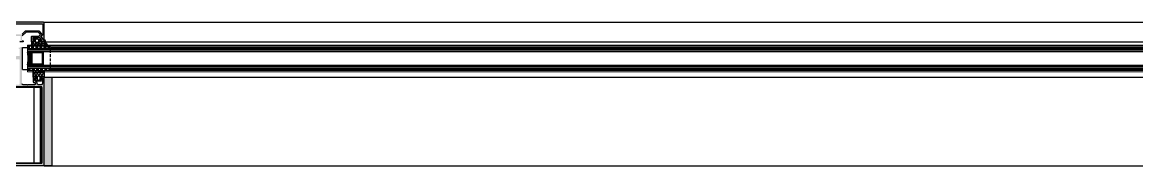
# Model space of a CAD drawing. Header units: millimetres. Extents: x 809 to 8159, y 33 to 4533.
# Drawn here: x 4781.8 to 4882.5, y 3467.1 to 3480.1 of the extents above; entities that cross this region are included whole.
import ezdxf

# ---------------------------------------------------------------- set-up
doc = ezdxf.new("R2010")
doc.units = ezdxf.units.MM
doc.linetypes.add('HIDDEN', pattern=[0.375, 0.25, -0.125])
for name, color, linetype in [('3', 11, 'Continuous'), ('5', 11, 'Continuous'), ('FITILLER', 240, 'Continuous'), ('GORUNUS-TARAMA', 11, 'Continuous')]:
    doc.layers.add(name, color=color, linetype=linetype)
doc.layers.add('cam', color=5, linetype='Continuous', lineweight=0)

# ---------------------------------------------------------------- blocks, each defined once
blk = doc.blocks.new('ajsdfxcvzx')
h = blk.add_hatch(color=256)
edge = h.paths.add_edge_path()
edge.add_arc((36734.93, -5111.39), 0.05, 90, 180, ccw=False)
edge.add_line((36734.93, -5111.34), (36739.57, -5111.34))
edge.add_arc((36739.57, -5111.39), 0.05, 0, 90, ccw=False)
edge.add_line((36739.62, -5111.39), (36739.62, -5112.34))
edge.add_line((36739.62, -5112.34), (36739.49, -5112.46))
edge.add_arc((36739.52, -5112.49), 0.05, 130, 220)
edge.add_line((36739.48, -5112.53), (36739.71, -5112.8))
edge.add_arc((36739.73, -5112.79), 0.02, 220, 360)
edge.add_line((36739.75, -5112.79), (36739.75, -5111.26))
edge.add_arc((36739.7, -5111.26), 0.05, 0, 90)
edge.add_line((36739.7, -5111.21), (36734.8, -5111.21))
edge.add_arc((36734.8, -5111.26), 0.05, 90, 180)
edge.add_line((36734.75, -5111.26), (36734.75, -5112.79))
edge.add_arc((36734.77, -5112.79), 0.02, 180, 320)
edge.add_line((36734.79, -5112.8), (36735.02, -5112.53))
edge.add_arc((36734.98, -5112.49), 0.05, 320, 410)
edge.add_line((36735.01, -5112.46), (36734.88, -5112.34))
edge.add_line((36734.88, -5112.34), (36734.88, -5111.39))
h = blk.add_hatch(color=256)
edge = h.paths.add_edge_path()
edge.add_line((36735.77, -5112.58), (36735.17, -5112.58))
edge.add_line((36735.17, -5112.58), (36734.94, -5112.86))
edge.add_line((36734.94, -5112.86), (36735.14, -5112.86))
edge.add_line((36735.14, -5112.86), (36735.14, -5112.93))
edge.add_arc((36735.09, -5112.93), 0.05, -90, 0, ccw=False)
edge.add_line((36735.09, -5112.98), (36734.76, -5112.98))
edge.add_line((36734.76, -5112.98), (36734.76, -5112.88))
edge.add_line((36734.76, -5112.88), (36735.05, -5112.52))
edge.add_arc((36735.02, -5112.49), 0.05, 320, 410)
edge.add_line((36735.05, -5112.45), (36734.96, -5112.38))
edge.add_arc((36734.99, -5112.34), 0.05, 140, 230, ccw=False)
edge.add_line((36734.95, -5112.31), (36735.21, -5112))
edge.add_arc((36735.25, -5112.03), 0.05, 90, 140, ccw=False)
edge.add_line((36735.25, -5111.98), (36736.43, -5111.98))
edge.add_arc((36736.43, -5112.03), 0.05, 45, 90, ccw=False)
edge.add_line((36736.46, -5112), (36736.64, -5112.18))
edge.add_line((36736.64, -5112.18), (36736.64, -5112.22))
edge.add_line((36736.64, -5112.22), (36736.68, -5112.22))
edge.add_line((36736.68, -5112.22), (36736.74, -5112.27))
edge.add_arc((36736.77, -5112.24), 0.05, 225, 270)
edge.add_line((36736.77, -5112.29), (36737.73, -5112.29))
edge.add_arc((36737.73, -5112.24), 0.05, 270, 315)
edge.add_line((36737.76, -5112.27), (36737.82, -5112.22))
edge.add_line((36737.82, -5112.22), (36737.86, -5112.22))
edge.add_line((36737.86, -5112.22), (36737.86, -5112.18))
edge.add_line((36737.86, -5112.18), (36738.04, -5112))
edge.add_arc((36738.07, -5112.03), 0.05, 90, 135, ccw=False)
edge.add_line((36738.07, -5111.98), (36739.25, -5111.98))
edge.add_arc((36739.25, -5112.03), 0.05, 40, 90, ccw=False)
edge.add_line((36739.29, -5112), (36739.55, -5112.31))
edge.add_arc((36739.51, -5112.34), 0.05, -50, 40, ccw=False)
edge.add_line((36739.54, -5112.38), (36739.45, -5112.45))
edge.add_arc((36739.48, -5112.49), 0.05, 130, 220)
edge.add_line((36739.45, -5112.52), (36739.75, -5112.88))
edge.add_line((36739.75, -5112.88), (36739.75, -5112.98))
edge.add_line((36739.75, -5112.98), (36739.41, -5112.98))
edge.add_arc((36739.41, -5112.93), 0.05, 180, 270, ccw=False)
edge.add_line((36739.36, -5112.93), (36739.36, -5112.86))
edge.add_line((36739.36, -5112.86), (36739.56, -5112.86))
edge.add_line((36739.56, -5112.86), (36739.33, -5112.58))
edge.add_line((36739.33, -5112.58), (36738.73, -5112.58))
edge.add_line((36738.73, -5112.58), (36738.73, -5112.86))
edge.add_line((36738.73, -5112.86), (36738.86, -5112.86))
edge.add_line((36738.86, -5112.86), (36738.86, -5112.93))
edge.add_arc((36738.81, -5112.93), 0.05, 270, 360, ccw=False)
edge.add_line((36738.81, -5112.98), (36738.61, -5112.98))
edge.add_line((36738.61, -5112.98), (36738.61, -5112.51))
edge.add_arc((36738.66, -5112.51), 0.05, 90, 180, ccw=False)
edge.add_line((36738.66, -5112.46), (36739.23, -5112.46))
edge.add_arc((36739.23, -5112.41), 0.05, 270, 310)
edge.add_line((36739.27, -5112.45), (36739.37, -5112.36))
edge.add_arc((36739.34, -5112.32), 0.05, 310, 400)
edge.add_line((36739.38, -5112.29), (36739.24, -5112.12))
edge.add_arc((36739.2, -5112.15), 0.05, 40, 90)
edge.add_line((36739.2, -5112.1), (36738.12, -5112.1))
edge.add_arc((36738.12, -5112.15), 0.05, 90, 135)
edge.add_line((36738.09, -5112.12), (36737.76, -5112.44))
edge.add_arc((36737.8, -5112.48), 0.05, 135, 180)
edge.add_line((36737.75, -5112.48), (36737.75, -5112.88))
edge.add_line((36737.75, -5112.88), (36737.85, -5112.88))
edge.add_line((36737.85, -5112.88), (36737.85, -5112.98))
edge.add_line((36737.85, -5112.98), (36737.55, -5112.98))
edge.add_arc((36737.55, -5112.93), 0.05, 180, 270, ccw=False)
edge.add_line((36737.5, -5112.93), (36737.5, -5112.86))
edge.add_line((36737.5, -5112.86), (36737.63, -5112.86))
edge.add_line((36737.63, -5112.86), (36737.63, -5112.49))
edge.add_arc((36737.58, -5112.49), 0.05, 0, 90)
edge.add_line((36737.58, -5112.44), (36736.92, -5112.44))
edge.add_arc((36736.92, -5112.49), 0.05, 90, 180)
edge.add_line((36736.87, -5112.49), (36736.87, -5112.86))
edge.add_line((36736.87, -5112.86), (36737, -5112.86))
edge.add_line((36737, -5112.86), (36737, -5112.93))
edge.add_arc((36736.95, -5112.93), 0.05, 270, 360, ccw=False)
edge.add_line((36736.95, -5112.98), (36736.65, -5112.98))
edge.add_line((36736.65, -5112.98), (36736.65, -5112.88))
edge.add_line((36736.65, -5112.88), (36736.75, -5112.88))
edge.add_line((36736.75, -5112.88), (36736.75, -5112.48))
edge.add_arc((36736.7, -5112.48), 0.05, 0, 45)
edge.add_line((36736.74, -5112.44), (36736.41, -5112.12))
edge.add_arc((36736.38, -5112.15), 0.05, 45, 90)
edge.add_line((36736.38, -5112.1), (36735.3, -5112.1))
edge.add_arc((36735.3, -5112.15), 0.05, 90, 140)
edge.add_line((36735.26, -5112.12), (36735.12, -5112.29))
edge.add_arc((36735.16, -5112.32), 0.05, 140, 230)
edge.add_line((36735.13, -5112.36), (36735.23, -5112.45))
edge.add_arc((36735.27, -5112.41), 0.05, 230, 270)
edge.add_line((36735.27, -5112.46), (36735.84, -5112.46))
edge.add_arc((36735.84, -5112.51), 0.05, 0, 90, ccw=False)
edge.add_line((36735.89, -5112.51), (36735.89, -5112.98))
edge.add_line((36735.89, -5112.98), (36735.69, -5112.98))
edge.add_arc((36735.69, -5112.93), 0.05, 180, 270, ccw=False)
edge.add_line((36735.64, -5112.93), (36735.64, -5112.86))
edge.add_line((36735.64, -5112.86), (36735.77, -5112.86))
edge.add_line((36735.77, -5112.86), (36735.77, -5112.58))
h = blk.add_hatch(color=256)
edge = h.paths.add_edge_path()
edge.add_line((36739.5, -5116.2), (36739.5, -5116.27))
edge.add_line((36739.5, -5116.27), (36739.59, -5116.27))
edge.add_line((36739.59, -5116.27), (36739.59, -5116.75))
edge.add_arc((36739.49, -5116.75), 0.1, 270, 360, ccw=False)
edge.add_line((36739.49, -5116.85), (36739.21, -5116.85))
edge.add_arc((36739.21, -5116.75), 0.1, 180, 270, ccw=False)
edge.add_line((36739.11, -5116.75), (36739.11, -5116.68))
edge.add_arc((36739.06, -5116.68), 0.05, 0, 45)
edge.add_line((36739.1, -5116.64), (36738.92, -5116.47))
edge.add_arc((36738.96, -5116.43), 0.05, 180, 225, ccw=False)
edge.add_line((36738.91, -5116.43), (36738.91, -5116.27))
edge.add_line((36738.91, -5116.27), (36739, -5116.27))
edge.add_line((36739, -5116.27), (36739, -5116.2))
edge.add_arc((36738.95, -5116.2), 0.05, 360, 450)
edge.add_line((36738.95, -5116.15), (36738.75, -5116.15))
edge.add_line((36738.75, -5116.15), (36738.75, -5116.59))
edge.add_arc((36738.8, -5116.59), 0.05, 180, 270)
edge.add_line((36738.8, -5116.64), (36738.87, -5116.64))
edge.add_arc((36738.87, -5116.69), 0.05, 45, 90, ccw=False)
edge.add_line((36738.9, -5116.66), (36738.94, -5116.69))
edge.add_arc((36738.9, -5116.73), 0.05, 0, 45, ccw=False)
edge.add_line((36738.95, -5116.73), (36738.95, -5116.8))
edge.add_arc((36738.9, -5116.8), 0.05, 270, 360, ccw=False)
edge.add_line((36738.9, -5116.85), (36738.65, -5116.85))
edge.add_line((36738.65, -5116.85), (36738.28, -5116.85))
edge.add_line((36738.28, -5116.85), (36738.25, -5116.88))
edge.add_line((36738.25, -5116.88), (36738.22, -5116.85))
edge.add_line((36738.22, -5116.85), (36737.85, -5116.85))
edge.add_arc((36737.84, -5116.76), 0.0919, 179.045, 275.0705, ccw=False)
edge.add_line((36737.75, -5116.76), (36737.75, -5114.48))
edge.add_arc((36737.75, -5114.46), 0.02, 90, 270, ccw=False)
edge.add_line((36737.75, -5114.44), (36737.75, -5114.42))
edge.add_arc((36737.75, -5114.4), 0.02, 90, 270, ccw=False)
edge.add_line((36737.75, -5114.38), (36737.75, -5113.45))
edge.add_line((36737.75, -5113.45), (36737.61, -5113.45))
edge.add_arc((36737.61, -5113.51), 0.06, 90, 180)
edge.add_line((36737.55, -5113.51), (36737.48, -5113.51))
edge.add_arc((36737.48, -5113.54), 0.03, 90, 180)
edge.add_line((36737.45, -5113.54), (36737.45, -5113.58))
edge.add_arc((36737.48, -5113.58), 0.03, 180, 270)
edge.add_line((36737.48, -5113.61), (36737.55, -5113.61))
edge.add_line((36737.55, -5113.61), (36737.55, -5114.25))
edge.add_line((36737.55, -5114.25), (36737.3, -5114.25))
edge.add_line((36737.3, -5114.25), (36737.25, -5114.3))
edge.add_line((36737.25, -5114.3), (36737.2, -5114.25))
edge.add_line((36737.2, -5114.25), (36736.95, -5114.25))
edge.add_line((36736.95, -5114.25), (36736.95, -5113.61))
edge.add_line((36736.95, -5113.61), (36737.02, -5113.61))
edge.add_arc((36737.02, -5113.58), 0.03, 270, 360)
edge.add_line((36737.05, -5113.58), (36737.05, -5113.54))
edge.add_arc((36737.02, -5113.54), 0.03, 360, 450)
edge.add_line((36737.02, -5113.51), (36736.95, -5113.51))
edge.add_arc((36736.89, -5113.51), 0.06, 0, 90)
edge.add_line((36736.89, -5113.45), (36736.75, -5113.45))
edge.add_line((36736.75, -5113.45), (36736.75, -5114.38))
edge.add_arc((36736.75, -5114.4), 0.02, -90, 90, ccw=False)
edge.add_line((36736.75, -5114.42), (36736.75, -5114.44))
edge.add_arc((36736.75, -5114.46), 0.02, -90, 90, ccw=False)
edge.add_line((36736.75, -5114.48), (36736.75, -5116.76))
edge.add_arc((36736.66, -5116.76), 0.0919, -95.0705, 0.955, ccw=False)
edge.add_line((36736.65, -5116.85), (36736.28, -5116.85))
edge.add_line((36736.28, -5116.85), (36736.25, -5116.88))
edge.add_line((36736.25, -5116.88), (36736.22, -5116.85))
edge.add_line((36736.22, -5116.85), (36735.85, -5116.85))
edge.add_line((36735.85, -5116.85), (36735.6, -5116.85))
edge.add_arc((36735.6, -5116.8), 0.05, 180, 270, ccw=False)
edge.add_line((36735.55, -5116.8), (36735.55, -5116.73))
edge.add_arc((36735.6, -5116.73), 0.05, 135, 180, ccw=False)
edge.add_line((36735.56, -5116.69), (36735.6, -5116.66))
edge.add_arc((36735.63, -5116.69), 0.05, 90, 135, ccw=False)
edge.add_line((36735.63, -5116.64), (36735.7, -5116.64))
edge.add_arc((36735.7, -5116.59), 0.05, 270, 360)
edge.add_line((36735.75, -5116.59), (36735.75, -5116.15))
edge.add_line((36735.75, -5116.15), (36735.55, -5116.15))
edge.add_arc((36735.55, -5116.2), 0.05, 90, 180)
edge.add_line((36735.5, -5116.2), (36735.5, -5116.27))
edge.add_line((36735.5, -5116.27), (36735.59, -5116.27))
edge.add_line((36735.59, -5116.27), (36735.59, -5116.43))
edge.add_arc((36735.54, -5116.43), 0.05, -45, 0, ccw=False)
edge.add_line((36735.58, -5116.47), (36735.4, -5116.64))
edge.add_arc((36735.44, -5116.68), 0.05, 135, 180)
edge.add_line((36735.39, -5116.68), (36735.39, -5116.75))
edge.add_arc((36735.29, -5116.75), 0.1, 270, 360, ccw=False)
edge.add_line((36735.29, -5116.85), (36735.01, -5116.85))
edge.add_arc((36735.01, -5116.75), 0.1, 180, 270, ccw=False)
edge.add_line((36734.91, -5116.75), (36734.91, -5116.27))
edge.add_line((36734.91, -5116.27), (36735, -5116.27))
edge.add_line((36735, -5116.27), (36735, -5116.2))
edge.add_arc((36734.95, -5116.2), 0.05, 360, 450)
edge.add_line((36734.95, -5116.15), (36734.75, -5116.15))
edge.add_line((36734.75, -5116.15), (36734.75, -5124.15))
edge.add_line((36734.75, -5124.15), (36739.75, -5124.15))
edge.add_line((36739.75, -5124.15), (36739.75, -5116.15))
edge.add_line((36739.75, -5116.15), (36739.55, -5116.15))
edge.add_arc((36739.55, -5116.2), 0.05, 90, 180)
h.paths.add_polyline_path([(36734.95, -5117.05), (36734.95, -5123.95), (36739.55, -5123.95), (36739.55, -5117.05), (36737.25, -5117.05)], flags=16)
edge = h.paths.add_edge_path(flags=16)
edge.add_arc((36737.45, -5114.65), 0.1, 0, 90, ccw=False)
edge.add_line((36737.55, -5114.65), (36737.55, -5116.75))
edge.add_arc((36737.45, -5116.75), 0.1, 270, 360, ccw=False)
edge.add_line((36737.45, -5116.85), (36737.05, -5116.85))
edge.add_arc((36737.05, -5116.75), 0.1, 180, 270, ccw=False)
edge.add_line((36736.95, -5116.75), (36736.95, -5114.65))
edge.add_arc((36737.05, -5114.65), 0.1, 90, 180, ccw=False)
edge.add_line((36737.05, -5114.55), (36737.45, -5114.55))
h = blk.add_hatch()
h.set_pattern_fill('NET', color=256, angle=270, style=0)
h.set_pattern_definition([(270, (35978.314, -5172.3263), (-0.125, 3e-17), []), (180, (35978.314, -5172.3263), (5e-18, 0.125), [])])
h.paths.add_polyline_path([(36738.54, -5113.9), (36738.54, -5115.07), (36738.25, -5115.07), (36738.29, -5114.87), (36738.31, -5114.63), (36738.31, -5114.37), (36738.28, -5114.04), (36738.26, -5113.9)])
at = {"layer": 'FITILLER'}
h = blk.add_hatch(dxfattribs=at)
h.set_pattern_fill('NET', color=256, scale=1.5, angle=315, style=0)
h.set_pattern_definition([(315, (35986.34424, -5098.56867), (0.13258252, 0.13258252), []), (45, (35986.34424, -5098.56867), (-0.13258252, 0.13258252), [])])
edge = h.paths.add_edge_path(flags=16)
edge.add_arc((36739.13, -5112.81), 0.1, 0, 90, ccw=False)
edge.add_line((36739.23, -5112.81), (36739.23, -5112.94))
edge.add_arc((36739.13, -5112.94), 0.1, -90, 0, ccw=False)
edge.add_line((36739.13, -5113.04), (36739.08, -5113.04))
edge.add_arc((36739.08, -5112.94), 0.1, 180, 270, ccw=False)
edge.add_line((36738.98, -5112.94), (36738.98, -5112.81))
edge.add_arc((36739.08, -5112.81), 0.1, 90, 180, ccw=False)
edge.add_line((36739.08, -5112.71), (36739.13, -5112.71))
edge = h.paths.add_edge_path()
edge.add_arc((36740.09, -5112.97), 0.2, 190, 220.2331, ccw=False)
edge.add_line((36739.89, -5113), (36739.87, -5112.87))
edge.add_arc((36739.82, -5112.88), 0.05, 10, 75)
edge.add_line((36739.83, -5112.83), (36739.77, -5112.81))
edge.add_line((36739.77, -5112.81), (36739.77, -5112.99))
edge.add_line((36739.77, -5112.99), (36739.38, -5112.99))
edge.add_arc((36739.38, -5112.94), 0.05, 180, 270, ccw=False)
edge.add_line((36739.33, -5112.94), (36739.33, -5112.82))
edge.add_line((36739.33, -5112.82), (36739.43, -5112.82))
edge.add_line((36739.43, -5112.82), (36739.43, -5112.77))
edge.add_line((36739.43, -5112.77), (36739.36, -5112.64))
edge.add_arc((36739.31, -5112.66), 0.05, 30, 90)
edge.add_line((36739.31, -5112.61), (36738.9, -5112.61))
edge.add_arc((36738.9, -5112.66), 0.05, 90, 150)
edge.add_line((36738.86, -5112.64), (36738.78, -5112.77))
edge.add_line((36738.78, -5112.77), (36738.78, -5112.82))
edge.add_line((36738.78, -5112.82), (36738.88, -5112.82))
edge.add_line((36738.88, -5112.82), (36738.88, -5112.94))
edge.add_arc((36738.83, -5112.94), 0.05, -90, 0, ccw=False)
edge.add_line((36738.83, -5112.99), (36738.61, -5112.99))
edge.add_line((36738.61, -5112.99), (36738.61, -5113.34))
edge.add_line((36738.61, -5113.34), (36738.76, -5113.34))
edge.add_line((36738.76, -5113.34), (36738.76, -5113.19))
edge.add_arc((36738.81, -5113.19), 0.05, 90, 180, ccw=False)
edge.add_line((36738.81, -5113.14), (36738.83, -5113.14))
edge.add_arc((36738.83, -5113.19), 0.05, 0, 90, ccw=False)
edge.add_line((36738.88, -5113.19), (36738.88, -5113.34))
edge.add_line((36738.88, -5113.34), (36739.03, -5113.34))
edge.add_line((36739.03, -5113.34), (36739.03, -5113.19))
edge.add_arc((36739.08, -5113.19), 0.05, 90, 180, ccw=False)
edge.add_line((36739.08, -5113.14), (36739.1, -5113.14))
edge.add_arc((36739.1, -5113.19), 0.05, 0, 90, ccw=False)
edge.add_line((36739.15, -5113.19), (36739.15, -5113.34))
edge.add_line((36739.15, -5113.34), (36739.3, -5113.34))
edge.add_line((36739.3, -5113.34), (36739.3, -5113.19))
edge.add_arc((36739.35, -5113.19), 0.05, 90, 180, ccw=False)
edge.add_line((36739.35, -5113.14), (36739.37, -5113.14))
edge.add_arc((36739.37, -5113.19), 0.05, 0, 90, ccw=False)
edge.add_line((36739.42, -5113.19), (36739.42, -5113.34))
edge.add_line((36739.42, -5113.34), (36739.57, -5113.34))
edge.add_line((36739.57, -5113.34), (36739.57, -5113.19))
edge.add_arc((36739.62, -5113.19), 0.05, 90, 180, ccw=False)
edge.add_line((36739.62, -5113.14), (36739.73, -5113.14))
edge.add_arc((36739.73, -5113.19), 0.05, 50, 90, ccw=False)
edge.add_line((36739.76, -5113.15), (36740.08, -5113.42))
edge.add_arc((36740.12, -5113.38), 0.05, 220.2331, 400.2331)
edge.add_line((36740.15, -5113.35), (36739.94, -5113.1))
h = blk.add_hatch(dxfattribs=at)
h.set_pattern_fill('NET', color=256, scale=1.5, angle=315, style=0)
h.set_pattern_definition([(315, (35982.10272, -5102.54466), (0.13258252, 0.13258252), []), (45, (35982.10272, -5102.54466), (-0.13258252, 0.13258252), [])])
edge = h.paths.add_edge_path(flags=16)
edge.add_arc((36739.23, -5116.18), 0.1, 90, 180)
edge.add_line((36739.13, -5116.18), (36739.13, -5116.33))
edge.add_arc((36739.23, -5116.33), 0.1, 180, 270)
edge.add_line((36739.23, -5116.43), (36739.28, -5116.43))
edge.add_arc((36739.28, -5116.33), 0.1, 270, 360)
edge.add_line((36739.38, -5116.33), (36739.38, -5116.18))
edge.add_arc((36739.28, -5116.18), 0.1, 0, 90)
edge.add_line((36739.28, -5116.08), (36739.23, -5116.08))
edge = h.paths.add_edge_path()
edge.add_line((36738.75, -5116.16), (36738.75, -5115.64))
edge.add_arc((36738.76, -5115.64), 0.01, 45, 180, ccw=False)
edge.add_line((36738.77, -5115.64), (36738.88, -5115.75))
edge.add_arc((36738.88, -5115.74), 0.00893, 225, 315)
edge.add_line((36738.89, -5115.75), (36739, -5115.64))
edge.add_arc((36739.01, -5115.64), 0.00893, 45, 135, ccw=False)
edge.add_line((36739.01, -5115.64), (36739.12, -5115.75))
edge.add_arc((36739.13, -5115.74), 0.00893, 225, 315)
edge.add_line((36739.13, -5115.75), (36739.24, -5115.64))
edge.add_arc((36739.25, -5115.64), 0.00893, 45, 135, ccw=False)
edge.add_line((36739.26, -5115.64), (36739.37, -5115.75))
edge.add_arc((36739.37, -5115.74), 0.00893, 225, 315)
edge.add_line((36739.38, -5115.75), (36739.49, -5115.64))
edge.add_arc((36739.49, -5115.64), 0.00893, 45, 135, ccw=False)
edge.add_line((36739.5, -5115.64), (36739.61, -5115.75))
edge.add_arc((36739.62, -5115.74), 0.00893, 225, 315)
edge.add_line((36739.62, -5115.75), (36739.73, -5115.64))
edge.add_arc((36739.74, -5115.64), 0.01, 0, 135, ccw=False)
edge.add_line((36739.75, -5115.64), (36739.75, -5116.16))
edge.add_line((36739.75, -5116.16), (36739.53, -5116.16))
edge.add_arc((36739.53, -5116.21), 0.05, 90, 180)
edge.add_line((36739.48, -5116.21), (36739.48, -5116.33))
edge.add_line((36739.48, -5116.33), (36739.58, -5116.33))
edge.add_line((36739.58, -5116.33), (36739.58, -5116.38))
edge.add_line((36739.58, -5116.38), (36739.5, -5116.51))
edge.add_arc((36739.46, -5116.48), 0.05, 270, 330, ccw=False)
edge.add_line((36739.46, -5116.53), (36739.04, -5116.53))
edge.add_arc((36739.04, -5116.48), 0.05, 210, 270, ccw=False)
edge.add_line((36739, -5116.51), (36738.93, -5116.38))
edge.add_line((36738.93, -5116.38), (36738.93, -5116.33))
edge.add_line((36738.93, -5116.33), (36739.03, -5116.33))
edge.add_line((36739.03, -5116.33), (36739.03, -5116.21))
edge.add_arc((36738.98, -5116.21), 0.05, 360, 450)
edge.add_line((36738.98, -5116.16), (36738.75, -5116.16))
h = blk.add_hatch(dxfattribs=at)
h.set_pattern_fill('DOTS', color=256, scale=1.2, angle=225, style=0)
h.set_pattern_definition([(225, (36110.9179, -5021.98938), (0.026516504, -0.079549513), [0, -0.075])])
h.paths.add_polyline_path([(36739.76, -5116.18), (36740.45, -5116.18), (36740.45, -5124.18), (36739.76, -5124.18)])
at = {"linetype": 'HIDDEN'}
for p, q in [((36740.33, -5113.48), (36738.25, -5113.48)), ((36740.33, -5115.48), (36740.33, -5113.48)), ((36738.27, -5115.48), (36740.33, -5115.48))]:
    blk.add_line(p, q, dxfattribs=at)
blk.add_line((36738.25, -5113.48), (36738.25, -5113.48))
at = {"elevation": 0}
blk.add_lwpolyline([(36734.88, -5111.39, -0.414214), (36734.93, -5111.34), (36739.57, -5111.34, -0.414214), (36739.62, -5111.39), (36739.62, -5112.34), (36739.49, -5112.46, 0.414214), (36739.48, -5112.53), (36739.71, -5112.8, 0.700208), (36739.75, -5112.79), (36739.75, -5111.26, 0.414214), (36739.7, -5111.21), (36734.8, -5111.21, 0.414214), (36734.75, -5111.26), (36734.75, -5112.79, 0.700208), (36734.79, -5112.8), (36735.02, -5112.53, 0.414214), (36735.01, -5112.46), (36734.88, -5112.34)], format="xyb", close=True, dxfattribs=at)
for points in [[(36737.76, -5112.27), (36737.82, -5112.22), (36737.86, -5112.22), (36737.86, -5112.18), (36738.04, -5112, -0.198912), (36738.07, -5111.98), (36739.25, -5111.98, -0.221695), (36739.29, -5112), (36739.55, -5112.31, -0.414214), (36739.54, -5112.38), (36739.45, -5112.45, 0.414214), (36739.45, -5112.52), (36739.75, -5112.88), (36739.75, -5112.98), (36739.41, -5112.98, -0.414214), (36739.36, -5112.93), (36739.36, -5112.86), (36739.56, -5112.86), (36739.33, -5112.58), (36738.73, -5112.58), (36738.73, -5112.86), (36738.86, -5112.86), (36738.86, -5112.93, -0.414214), (36738.81, -5112.98), (36738.61, -5112.98), (36738.61, -5112.51, -0.414214), (36738.66, -5112.46), (36739.23, -5112.46, 0.176327), (36739.27, -5112.45), (36739.37, -5112.36, 0.414214), (36739.38, -5112.29), (36739.24, -5112.12, 0.221695), (36739.2, -5112.1), (36738.12, -5112.1, 0.198912), (36738.09, -5112.12), (36737.76, -5112.44, 0.198912)], [(36737.75, -5112.88), (36737.85, -5112.88), (36737.85, -5112.98), (36737.55, -5112.98, -0.414214)], [(36734.75, -5124.15), (36739.75, -5124.15), (36739.75, -5116.15), (36739.55, -5116.15, 0.414214), (36739.5, -5116.2), (36739.5, -5116.27), (36739.59, -5116.27), (36739.59, -5116.75, -0.414214), (36739.49, -5116.85), (36739.21, -5116.85, -0.414214), (36739.11, -5116.75), (36739.11, -5116.68, 0.198912), (36739.1, -5116.64), (36738.92, -5116.47, -0.198912), (36738.91, -5116.43), (36738.91, -5116.27), (36739, -5116.27), (36739, -5116.2, 0.414214), (36738.95, -5116.15), (36738.75, -5116.15), (36738.75, -5116.59, 0.414214), (36738.8, -5116.64), (36738.87, -5116.64, -0.198912), (36738.9, -5116.66), (36738.94, -5116.69, -0.198912), (36738.95, -5116.73), (36738.95, -5116.8, -0.414214), (36738.9, -5116.85), (36738.65, -5116.85), (36738.28, -5116.85), (36738.25, -5116.88), (36738.22, -5116.85), (36737.85, -5116.85, -0.445362), (36737.75, -5116.76)]]:
    blk.add_lwpolyline(points, format="xyb", dxfattribs=at)
for points in [[(36738.54, -5113.9), (36738.54, -5115.07), (36738.25, -5115.07), (36738.29, -5114.87), (36738.31, -5114.63), (36738.31, -5114.37), (36738.28, -5114.04), (36738.26, -5113.9)], [(36738.55, -5113.88), (36738.55, -5115.07), (36739.7, -5115.07), (36739.7, -5113.88)], [(36738.65, -5113.98), (36738.65, -5114.97), (36739.6, -5114.97), (36739.6, -5113.98)], [(36734.95, -5117.05), (36734.95, -5123.95), (36739.55, -5123.95), (36739.55, -5117.05), (36737.25, -5117.05)]]:
    blk.add_lwpolyline(points, close=True, dxfattribs=at)
at = {"layer": '3'}
for p, q in [((36737.79, -5113.48), (36738.25, -5113.48)), ((36737.79, -5115.48), (36737.79, -5113.48)), ((36737.79, -5115.48), (36738.25, -5115.48))]:
    blk.add_line(p, q, dxfattribs=at)
at = {"layer": '5'}
for p, q in [((36739.75, -5111.21), (36929.31, -5111.21)), ((36739.51, -5112.98), (36926.67, -5112.98)), ((36739.75, -5116.18), (36927.06, -5116.18)), ((36739.75, -5124.18), (36901.35, -5124.18))]:
    blk.add_line(p, q, dxfattribs=at)
at = {"layer": 'cam'}
for p, q in [((36928.31, -5113.28), (36738.25, -5113.28)), ((36738.25, -5113.28), (36738.25, -5113.88)), ((36928.31, -5113.38), (36738.25, -5113.38)), ((36928.31, -5113.58), (36738.25, -5113.58)), ((36928.31, -5113.68), (36738.25, -5113.68)), ((36928.31, -5113.48), (36740.38, -5113.48)), ((36928.31, -5113.78), (36738.25, -5113.78)), ((36928.31, -5113.88), (36738.25, -5113.88)), ((36928.31, -5115.08), (36738.25, -5115.08)), ((36738.25, -5115.08), (36738.25, -5115.68)), ((36928.31, -5115.18), (36738.25, -5115.18)), ((36928.31, -5115.28), (36738.25, -5115.28)), ((36928.31, -5115.38), (36738.25, -5115.38)), ((36928.31, -5115.58), (36738.25, -5115.58)), ((36928.31, -5115.68), (36738.25, -5115.68)), ((36928.31, -5115.48), (36740.37, -5115.48))]:
    blk.add_line(p, q, dxfattribs=at)
at = {"layer": 'FITILLER', "elevation": 0}
for points in [[(36739.94, -5113.1, -0.132688), (36739.89, -5113), (36739.87, -5112.87, 0.291473), (36739.83, -5112.83), (36739.77, -5112.81), (36739.77, -5112.99), (36739.38, -5112.99, -0.414214), (36739.33, -5112.94), (36739.33, -5112.82), (36739.43, -5112.82), (36739.43, -5112.77), (36739.36, -5112.64, 0.267949), (36739.31, -5112.61), (36738.9, -5112.61, 0.267949), (36738.86, -5112.64), (36738.78, -5112.77), (36738.78, -5112.82), (36738.88, -5112.82), (36738.88, -5112.94, -0.414214), (36738.83, -5112.99), (36738.61, -5112.99), (36738.61, -5113.34), (36738.76, -5113.34), (36738.76, -5113.19, -0.414214), (36738.81, -5113.14), (36738.83, -5113.14, -0.414214), (36738.88, -5113.19), (36738.88, -5113.34), (36739.03, -5113.34), (36739.03, -5113.19, -0.414214), (36739.08, -5113.14), (36739.1, -5113.14, -0.414214), (36739.15, -5113.19), (36739.15, -5113.34), (36739.3, -5113.34), (36739.3, -5113.19, -0.414214), (36739.35, -5113.14), (36739.37, -5113.14, -0.414214), (36739.42, -5113.19), (36739.42, -5113.34), (36739.57, -5113.34), (36739.57, -5113.19, -0.414214), (36739.62, -5113.14), (36739.73, -5113.14, -0.176327), (36739.76, -5113.15), (36740.08, -5113.42, 1), (36740.15, -5113.35)], [(36739.13, -5112.71, -0.414214), (36739.23, -5112.81), (36739.23, -5112.94, -0.414214), (36739.13, -5113.04), (36739.08, -5113.04, -0.414214), (36738.98, -5112.94), (36738.98, -5112.81, -0.414214), (36739.08, -5112.71)], [(36738.75, -5116.16), (36738.75, -5115.64, -0.668179), (36738.77, -5115.64), (36738.88, -5115.75, 0.414214), (36738.89, -5115.75), (36739, -5115.64, -0.414214), (36739.01, -5115.64), (36739.12, -5115.75, 0.414214), (36739.13, -5115.75), (36739.24, -5115.64, -0.414214), (36739.26, -5115.64), (36739.37, -5115.75, 0.414214), (36739.38, -5115.75), (36739.49, -5115.64, -0.414214), (36739.5, -5115.64), (36739.61, -5115.75, 0.414214), (36739.62, -5115.75), (36739.73, -5115.64, -0.668179), (36739.75, -5115.64), (36739.75, -5116.16), (36739.53, -5116.16, 0.414214), (36739.48, -5116.21), (36739.48, -5116.33), (36739.58, -5116.33), (36739.58, -5116.38), (36739.5, -5116.51, -0.267949), (36739.46, -5116.53), (36739.04, -5116.53, -0.267949), (36739, -5116.51), (36738.93, -5116.38), (36738.93, -5116.33), (36739.03, -5116.33), (36739.03, -5116.21, 0.414214), (36738.98, -5116.16)], [(36739.23, -5116.08, 0.414214), (36739.13, -5116.18), (36739.13, -5116.33, 0.414214), (36739.23, -5116.43), (36739.28, -5116.43, 0.414214), (36739.38, -5116.33), (36739.38, -5116.18, 0.414214), (36739.28, -5116.08)]]:
    blk.add_lwpolyline(points, format="xyb", close=True, dxfattribs=at)
blk.add_lwpolyline([(36739.76, -5116.18), (36740.45, -5116.18), (36740.45, -5124.18), (36739.76, -5124.18)], close=True, dxfattribs=at)
at = {"layer": 'GORUNUS-TARAMA'}
for p, q in [((36739.54, -5117.11), (36734.97, -5117.11)), ((36738.83, -5117.11), (36738.83, -5123.94)), ((36739.39, -5117.11), (36739.39, -5123.94)), ((36739.54, -5117.11), (36739.54, -5123.94)), ((36739.54, -5123.94), (36734.97, -5123.94))]:
    blk.add_line(p, q, dxfattribs=at)

msp = doc.modelspace()

# ---------------------------------------------------------------- block references
at = {"layer": 'GORUNUS-TARAMA'}
msp.add_blockref('ajsdfxcvzx', (-31955.96, 8591.27), dxfattribs=at)

doc.saveas('drawing.dxf')
